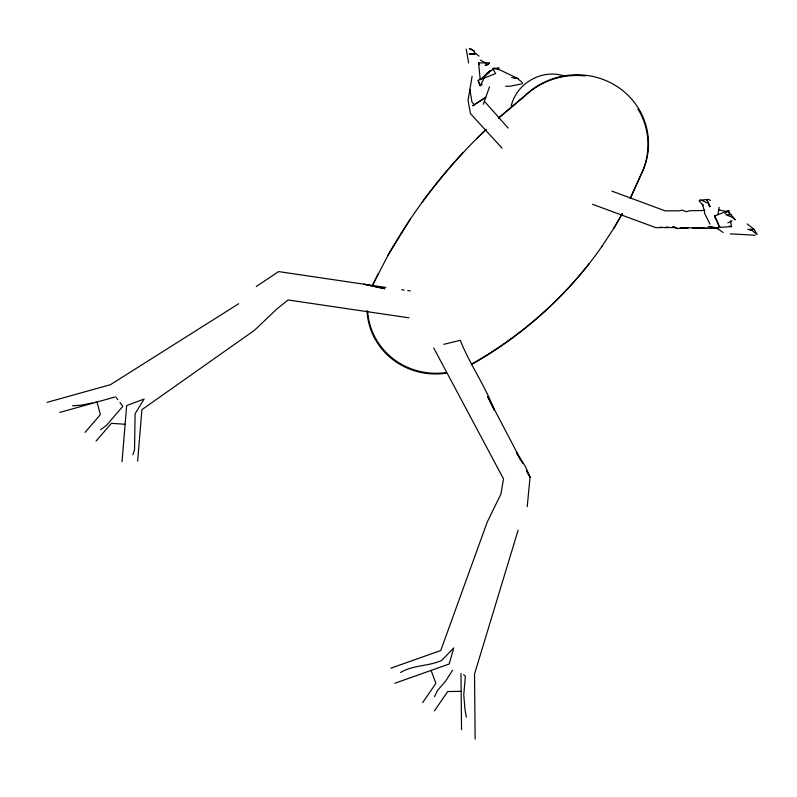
<?xml version="1.0" encoding="UTF-8"?>
<svg xmlns="http://www.w3.org/2000/svg" width="797" height="797" viewBox="0 0 797 797"><rect width="100%" height="100%" fill="white"/><g stroke="black" fill="none" stroke-linecap="round" stroke-linejoin="round"><path stroke-width="1.2" d="M704.538 209.641L704.518 213.188L709.988 224.206M728.548 212.948L728.727 210.488L714.51 216.007L719.552 227.334L731.556 226.647L730.55 220.879M122.021 461.692L126.663 405.553L144.088 399.058L135.091 413.792L134.544 449.598L132.92 454.838M137.652 461.164L141.906 409.668L254.472 330.297L277.127 308.748L288.135 299.981L408.981 317.834M527.225 506.643L530.045 477.244L525.522 466.703L516.356 452.307L520.521 459.899M717.977 214.572L719.163 207.359M472.113 76.333L468.048 100.263L470.439 113.602L502.14 148.252M518.1 530.204L474.524 674.043L475.142 739.118M483.291 104.287L489.527 86.813M511.196 106.081C516.446 83.306 541.84 68.672 564.156 75.954M372.179 285.814L388.189 255.03L410.276 219.135M372.159 286.153L378.266 273.56M630.158 198.473L643.149 169.731A72.786 69.997 -12.6 0 0 637.889 108.91M630.636 197.756L643.627 169.024A72.786 69.997 -12.6 0 0 616.011 85.827A72.786 69.997 -12.6 0 0 525.422 95.212L498.274 118.135M434.485 696.638L437.673 690.282L445.692 681.027L452.576 670.177M484.187 78.126L480.202 85.787L478.15 80.836L479.874 79.152M613.77 228.331L622.278 213.556M622.158 213.895L614.258 227.613L601.735 246.701M387.711 255.737C408.662 218.677 433.907 184.077 462.818 152.835M422.679 702.605L435.929 683.308L431.067 670.416M434.485 710.824L447.735 691.527L461.164 691.368M490.922 70.275L486.688 73.543L484.745 76.253L490.892 70.445M602.213 245.994C568.261 294.81 523.021 335.527 471.246 364.697M421.902 202.548C440.98 176.745 462.071 152.376 485.273 130.2M589.113 263.697C557.013 304.374 516.854 338.536 471.734 363.99M85.06 432.392L100.362 414.609L97.045 402.017L94.763 402.475M96.068 441.11L111.361 423.337L125.119 424.263M477.104 138.26L486.499 129.273M498.683 118.056L524.944 95.919A72.786 69.997 -12.6 0 1 585.128 75.964M489.398 62.784L478.589 62.903L480.212 79.63L490.882 70.385M725.111 213.596L728.727 210.488L729.125 212.799M100.601 429.742L106.439 425.349L122.828 406.35L119.958 402.545M482.215 84.333L480.202 85.787L478.12 80.218M256.295 286.492L278.631 271.588L385.798 287.428M474.245 104.796L485.791 97.304L472.721 105.722L474.245 104.796L471.963 102.046L469.871 89.493L470.549 91.854M486.688 73.543L494.907 68.323M238.662 303.747L110.414 384.702L47.143 402.346M400.512 672.499C413.045 664.917 428.497 666.431 441.677 660.424L453.722 647.951L449.189 664.011L394.834 683.238M719.89 226.766L717.041 228.261L708.274 226.458L717.948 228.042M489.248 63.491L485.084 65.444L488.611 64.487M727.84 222.811L732.005 220.859M480.212 79.63L495.634 73.553L493.144 69.239M390.879 668.165L440.741 650.531L487.236 522.095L500.974 493.931L503.505 478.867L433.717 347.97M59.835 412.398L97.045 402.017M98.21 401.698L115.655 396.836M443.78 344.334L460.307 340.299C469.792 364.578 485.313 385.648 494.24 410.096L487.654 396.587L520.541 459.351M703.871 210.518L689.435 210.747L686.526 211.703L681.814 210.089L679.911 210.767L665.166 210.866L611.927 191.131M92.472 402.923L81.045 405.185L72.487 405.783M511.694 77.508L518.11 78.594L500.058 70.006L493.751 68.353M750.714 229.875L754.092 229.327L757.15 234.577L752.169 230.552L747.745 229.357L754.092 229.327L747.197 223.957M521.248 84.004L510.16 86.186L505.607 86.285M662.158 227.424L655.981 227.713L592.49 204.281M661.789 227.404L659.607 227.494L676.792 227.563M666.153 227.225L668.334 227.145M492.775 68.363L499.131 68.153L497.836 68.183M664.28 227.603L667.856 227.514M731.337 214.652L725.957 214.732L732.094 217.173L735.242 219.803L729.624 213.118M718.246 228.54L680.259 227.593L688.299 227.703L677.35 228.55L672.638 226.936L674.89 227.075M701.609 228.072L692.463 227.862L708.264 228.261M730.261 233.84L755.038 235.245M401.658 289.719L404.109 290.048M407.795 290.546L410.246 290.885M514.902 78.056L518.11 78.594M718.545 209.84L726.226 211.414M370.844 285.695L363.88 284.19L384.792 288.723L373.175 286.203M729.305 226.109L731.556 226.647M710.496 200.475L708.503 199.38L699.527 200.286A6.207 1.763 28.6 0 1 706.839 202.876M480.412 60.114L486.339 63.441M723.148 232.525L717.041 228.261L719.552 227.334L717.42 221.715M474.325 52.463L479.017 56.119M463.615 674.661L465.368 676.274L463.764 694.775L464.94 709.22L466.384 717.24M508.137 128.068L485.084 102.036M116.372 397.783L117.807 399.686M526.468 470.738L530.045 477.244L527.245 471.993M714.51 216.007L716.991 220.59M521.089 460.457L522.772 463.605M478.589 62.903L479.515 64.696M699.039 200.804L703.422 205.626L702.277 204.261L704.538 211.404M466.215 49.115L468.626 62.943M460.995 673.425L461.533 729.654M518.558 79.531A6.207 1.763 28.6 0 1 522.254 83.815M446.469 372.548A70.006 67.327 -12.6 0 1 367.616 311.169M445.981 373.255A70.006 67.327 -12.6 0 1 367.058 310.7M710.047 206.333L709.549 206.841L706.79 199.439L710.047 206.333M473.926 53.927L469.164 54.086L475.201 54.086L473.926 53.927M471.744 49.354L469.284 48.487L474.384 51.317L471.744 49.354"/></g></svg>
